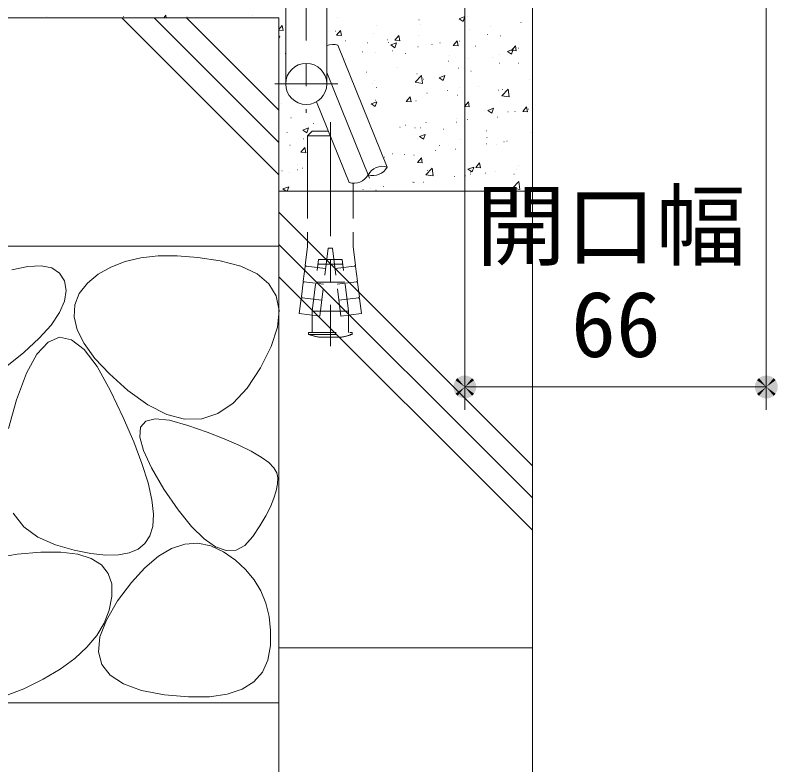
# Model space of a CAD drawing. Units: millimetres at full size, sheet at 1:5; details may follow other scales. Extents: x -1552 to 1963, y -1362 to 1348.
# Drawn here: x 547.8 to 714.7, y -855 to -690.9 of the extents above; entities that cross this region are included whole.
import ezdxf
from ezdxf.enums import TextEntityAlignment as Align

# ---------------------------------------------------------------- set-up
doc = ezdxf.new("R2010")
doc.units = ezdxf.units.MM
doc.header["$LTSCALE"] = 5
doc.linetypes.add('CHAIN1', pattern=[8, 5, -1, 1, -1])
doc.linetypes.add('DASHED1', pattern=[1.8, 1.2, -0.6])
for name, color, linetype, lineweight in [('4-3', 4, 'Continuous', 18), ('4-4', 7, 'Continuous', 18), ('4-E', 7, 'Continuous', 18)]:
    doc.layers.add(name, color=color, linetype=linetype, lineweight=lineweight)
doc.styles.add('ＭＳ ゴシック', font='')
doc.styles.get('ＭＳ ゴシック').set_extended_font_data('MS Gothic')

msp = doc.modelspace()

# ---------------------------------------------------------------- linework, layer by layer
at = {"layer": '4-3'}
for p in [(615.98, -561.412), (615.98, -705.89)]:
    msp.add_line(p, (615.98, -705.912), dxfattribs=at)
at = {"layer": '4-3', "linetype": 'CHAIN1'}
for p, q in [((611.48, -671.412), (611.48, -712.234)), ((618.382, -705.912), (604.627, -705.912))]:
    msp.add_line(p, q, dxfattribs=at)
at = {"layer": '4-3'}
msp.add_lwpolyline([(606.98, -705.912), (606.98, -671.412), (615.98, -671.412)], dxfattribs=at)
msp.add_circle((611.48, -705.912), 4.5, dxfattribs=at)
at = {"layer": '4-4'}
for p, q in [((646.18, -643.212), (646.18, -777.261)), ((712.18, -643.212), (712.18, -777.261)), ((646.18, -772.261), (712.18, -772.261))]:
    msp.add_line(p, q, dxfattribs=at)
for points in [[(646.18, -772.261), (643.856, -771.34), (643.989, -771.056)], [(646.18, -772.261), (643.989, -771.056), (644.158, -770.791)], [(646.18, -772.261), (644.158, -770.791), (644.358, -770.549)], [(646.18, -772.261), (644.358, -770.549), (644.587, -770.334)], [(646.18, -772.261), (644.587, -770.334), (644.841, -770.15)], [(646.18, -772.261), (644.841, -770.15), (645.116, -769.999)], [(646.18, -772.261), (645.116, -769.999), (645.408, -769.883)], [(646.18, -772.261), (645.408, -769.883), (645.712, -769.805)], [(646.18, -772.261), (645.712, -769.805), (646.023, -769.766)], [(646.18, -772.261), (646.023, -769.766), (646.337, -769.766)], [(646.18, -772.261), (646.337, -769.766), (646.649, -769.805)], [(646.18, -772.261), (646.649, -769.805), (646.953, -769.883)], [(646.18, -772.261), (646.953, -769.883), (647.245, -769.999)], [(646.18, -772.261), (647.245, -769.999), (647.52, -770.15)], [(646.18, -772.261), (647.52, -770.15), (647.774, -770.334)], [(646.18, -772.261), (647.774, -770.334), (648.003, -770.549)], [(646.18, -772.261), (648.003, -770.549), (648.203, -770.791)], [(646.18, -772.261), (648.203, -770.791), (648.371, -771.056)], [(646.18, -772.261), (648.371, -771.056), (648.505, -771.34)], [(712.18, -772.261), (709.856, -771.34), (709.989, -771.056)], [(712.18, -772.261), (709.989, -771.056), (710.158, -770.791)], [(712.18, -772.261), (710.158, -770.791), (710.358, -770.549)], [(712.18, -772.261), (710.358, -770.549), (710.587, -770.334)], [(712.18, -772.261), (710.587, -770.334), (710.841, -770.15)], [(712.18, -772.261), (710.841, -770.15), (711.116, -769.999)], [(712.18, -772.261), (711.116, -769.999), (711.408, -769.883)], [(712.18, -772.261), (711.408, -769.883), (711.712, -769.805)], [(712.18, -772.261), (711.712, -769.805), (712.023, -769.766)], [(712.18, -772.261), (712.023, -769.766), (712.337, -769.766)], [(712.18, -772.261), (712.337, -769.766), (712.649, -769.805)], [(712.18, -772.261), (712.649, -769.805), (712.953, -769.883)], [(712.18, -772.261), (712.953, -769.883), (713.245, -769.999)], [(712.18, -772.261), (713.245, -769.999), (713.52, -770.15)], [(712.18, -772.261), (713.52, -770.15), (713.774, -770.334)], [(712.18, -772.261), (713.774, -770.334), (714.003, -770.549)], [(712.18, -772.261), (714.003, -770.549), (714.203, -770.791)], [(712.18, -772.261), (714.203, -770.791), (714.371, -771.056)], [(712.18, -772.261), (714.371, -771.056), (714.505, -771.34)], [(646.18, -772.261), (643.68, -772.261), (643.7, -771.947)], [(646.18, -772.261), (643.7, -772.574), (643.68, -772.261)], [(646.18, -772.261), (643.7, -771.947), (643.759, -771.639)], [(646.18, -772.261), (643.759, -772.882), (643.7, -772.574)], [(646.18, -772.261), (643.759, -771.639), (643.856, -771.34)], [(646.18, -772.261), (643.856, -773.181), (643.759, -772.882)], [(646.18, -772.261), (643.989, -773.465), (643.856, -773.181)], [(646.18, -772.261), (644.158, -773.73), (643.989, -773.465)], [(646.18, -772.261), (644.358, -773.972), (644.158, -773.73)], [(646.18, -772.261), (644.587, -774.187), (644.358, -773.972)], [(646.18, -772.261), (644.841, -774.371), (644.587, -774.187)], [(646.18, -772.261), (645.116, -774.523), (644.841, -774.371)], [(646.18, -772.261), (645.408, -774.638), (645.116, -774.523)], [(646.18, -772.261), (645.712, -774.716), (645.408, -774.638)], [(646.18, -772.261), (646.023, -774.756), (645.712, -774.716)], [(646.18, -772.261), (646.337, -774.756), (646.023, -774.756)], [(646.18, -772.261), (648.505, -771.34), (648.602, -771.639)], [(646.18, -772.261), (648.602, -771.639), (648.661, -771.947)], [(646.18, -772.261), (648.661, -771.947), (648.68, -772.261)], [(646.18, -772.261), (646.649, -774.716), (646.337, -774.756)], [(646.18, -772.261), (646.953, -774.638), (646.649, -774.716)], [(646.18, -772.261), (647.245, -774.523), (646.953, -774.638)], [(646.18, -772.261), (647.52, -774.371), (647.245, -774.523)], [(646.18, -772.261), (647.774, -774.187), (647.52, -774.371)], [(646.18, -772.261), (648.003, -773.972), (647.774, -774.187)], [(646.18, -772.261), (648.203, -773.73), (648.003, -773.972)], [(646.18, -772.261), (648.371, -773.465), (648.203, -773.73)], [(646.18, -772.261), (648.505, -773.181), (648.371, -773.465)], [(646.18, -772.261), (648.602, -772.882), (648.505, -773.181)], [(646.18, -772.261), (648.661, -772.574), (648.602, -772.882)], [(646.18, -772.261), (648.68, -772.261), (648.661, -772.574)], [(712.18, -772.261), (709.68, -772.261), (709.7, -771.947)], [(712.18, -772.261), (709.7, -772.574), (709.68, -772.261)], [(712.18, -772.261), (709.7, -771.947), (709.759, -771.639)], [(712.18, -772.261), (709.759, -772.882), (709.7, -772.574)], [(712.18, -772.261), (709.759, -771.639), (709.856, -771.34)], [(712.18, -772.261), (709.856, -773.181), (709.759, -772.882)], [(712.18, -772.261), (709.989, -773.465), (709.856, -773.181)], [(712.18, -772.261), (710.158, -773.73), (709.989, -773.465)], [(712.18, -772.261), (710.358, -773.972), (710.158, -773.73)], [(712.18, -772.261), (710.587, -774.187), (710.358, -773.972)], [(712.18, -772.261), (710.841, -774.371), (710.587, -774.187)], [(712.18, -772.261), (711.116, -774.523), (710.841, -774.371)], [(712.18, -772.261), (711.408, -774.638), (711.116, -774.523)], [(712.18, -772.261), (711.712, -774.716), (711.408, -774.638)], [(712.18, -772.261), (712.023, -774.756), (711.712, -774.716)], [(712.18, -772.261), (712.337, -774.756), (712.023, -774.756)], [(712.18, -772.261), (714.505, -771.34), (714.602, -771.639)], [(712.18, -772.261), (714.602, -771.639), (714.661, -771.947)], [(712.18, -772.261), (714.661, -771.947), (714.68, -772.261)], [(712.18, -772.261), (712.649, -774.716), (712.337, -774.756)], [(712.18, -772.261), (712.953, -774.638), (712.649, -774.716)], [(712.18, -772.261), (713.245, -774.523), (712.953, -774.638)], [(712.18, -772.261), (713.52, -774.371), (713.245, -774.523)], [(712.18, -772.261), (713.774, -774.187), (713.52, -774.371)], [(712.18, -772.261), (714.003, -773.972), (713.774, -774.187)], [(712.18, -772.261), (714.203, -773.73), (714.003, -773.972)], [(712.18, -772.261), (714.371, -773.465), (714.203, -773.73)], [(712.18, -772.261), (714.505, -773.181), (714.371, -773.465)], [(712.18, -772.261), (714.602, -772.882), (714.505, -773.181)], [(712.18, -772.261), (714.661, -772.574), (714.602, -772.882)], [(712.18, -772.261), (714.68, -772.261), (714.661, -772.574)]]:
    msp.add_solid(points, dxfattribs=at)
at = {"layer": '4-E', "color": 2}
for p, q in [((660.98, -829.381), (660.98, -686.412)), ((605.48, -691.413), (424.98, -691.413)), ((571.091, -691.413), (605.48, -725.802)), ((578.162, -691.413), (605.48, -718.731)), ((585.233, -691.413), (605.48, -711.66)), ((605.48, -691.413), (605.48, -1071.615)), ((660.98, -729.381), (605.48, -729.381)), ((605.48, -733.998), (660.98, -789.498)), ((605.48, -741.413), (424.98, -741.413)), ((605.48, -741.069), (660.98, -796.569)), ((605.48, -748.14), (660.98, -803.64)), ((605.48, -829.381), (660.98, -829.381)), ((660.98, -829.381), (660.98, -1071.615)), ((605.48, -841.413), (424.98, -841.413))]:
    msp.add_line(p, q, dxfattribs=at)
at = {"layer": '4-E'}
for p, q in [((580.279, -691.413), (580.731, -690.874)), ((580.831, -691.413), (580.731, -690.873)), ((554.529, -691.215), (554.579, -691.215)), ((571.404, -691.119), (571.454, -691.119)), ((585.347, -691.286), (585.397, -691.286)), ((599.767, -691.02), (599.817, -691.02)), ((618.288, -691.343), (618.338, -691.343)), ((636.129, -691.883), (636.179, -691.883)), ((644.917, -691.649), (646.162, -691.171)), ((644.917, -691.649), (645.802, -692.245)), ((645.802, -692.245), (646.162, -691.171)), ((646.827, -691.215), (646.877, -691.215)), ((658.439, -692.454), (658.489, -692.454)), ((605.48, -694.007), (606.237, -693.105)), ((605.48, -694.135), (606.442, -694.22)), ((606.443, -694.219), (606.237, -693.105)), ((618.133, -695.242), (618.99, -694.221)), ((619.196, -695.335), (618.99, -694.221)), ((626.895, -693.216), (626.945, -693.216)), ((636.458, -692.995), (636.508, -692.995)), ((647.254, -693.927), (647.304, -693.927)), ((651.705, -693.341), (651.755, -693.341)), ((605.48, -696.049), (605.671, -695.481)), ((605.48, -695.555), (605.671, -695.482)), ((617.914, -694.354), (617.964, -694.354)), ((618.133, -695.242), (619.195, -695.335)), ((626.089, -694.775), (626.139, -694.775)), ((630.886, -696.358), (631.743, -695.337)), ((631.948, -696.451), (631.743, -695.336)), ((636.025, -695.405), (636.075, -695.405)), ((651.088, -695.119), (651.138, -695.119)), ((654.023, -695.412), (654.073, -695.412)), ((619.997, -696.469), (620.047, -696.469)), ((624.84, -696.878), (624.89, -696.878)), ((629.291, -696.292), (629.341, -696.292)), ((629.489, -696.87), (629.539, -696.87)), ((629.978, -697.383), (631.223, -696.906)), ((629.978, -697.383), (630.862, -697.98)), ((630.862, -697.98), (631.223, -696.905)), ((630.886, -696.358), (631.948, -696.451)), ((638.98, -697.271), (639.03, -697.271)), ((640.719, -696.899), (640.769, -696.899)), ((643.638, -697.474), (644.496, -696.452)), ((643.638, -697.474), (644.701, -697.567)), ((644.701, -697.567), (644.496, -696.452)), ((645.042, -696.55), (645.092, -696.55)), ((656.391, -698.589), (657.249, -697.568)), ((657.454, -698.682), (657.249, -697.568)), ((606.877, -699.243), (606.927, -699.243)), ((623.746, -698.858), (623.796, -698.858)), ((626.679, -699.135), (626.729, -699.135)), ((630.35, -698.679), (630.4, -698.679)), ((633.237, -699.259), (633.287, -699.259)), ((635.913, -697.802), (635.963, -697.802)), ((648.471, -697.672), (648.521, -697.672)), ((655.53, -698.807), (656.775, -698.329)), ((655.53, -698.807), (656.415, -699.404)), ((656.391, -698.589), (657.454, -698.682)), ((656.415, -699.404), (656.775, -698.329)), ((657.963, -698.073), (658.013, -698.073)), ((619.981, -700.459), (620.031, -700.459)), ((642.577, -700.94), (642.627, -700.94)), ((642.729, -699.66), (642.779, -699.66)), ((647.028, -700.354), (647.078, -700.354)), ((652.22, -700.061), (652.27, -700.061)), ((653.761, -699.467), (653.811, -699.467)), ((631.348, -702.418), (631.398, -702.418)), ((644.826, -702.469), (644.876, -702.469)), ((653.807, -701.33), (653.857, -701.33)), ((657.878, -701.341), (657.928, -701.341)), ((624.614, -703.304), (624.664, -703.304)), ((635.323, -705.544), (636.708, -704.101)), ((635.697, -703.721), (635.747, -703.721)), ((636.904, -705.79), (636.708, -704.101)), ((640.591, -704.542), (641.836, -704.064)), ((641.475, -705.138), (641.836, -704.064)), ((647.509, -703.121), (647.559, -703.121)), ((606.969, -705.106), (607.019, -705.106)), ((625.951, -705.908), (626.001, -705.908)), ((626.462, -705.054), (626.512, -705.054)), ((635.323, -705.545), (636.904, -705.79)), ((637.14, -704.901), (637.19, -704.901)), ((640.591, -704.542), (641.475, -705.138)), ((660.313, -705.001), (660.363, -705.001)), ((626.771, -706.681), (626.821, -706.681)), ((635.443, -706.309), (635.493, -706.309)), ((642.35, -707.366), (642.4, -707.366)), ((644.934, -706.71), (644.984, -706.71)), ((649.084, -706.48), (649.134, -706.48)), ((653.59, -707.249), (653.64, -707.249)), ((654.299, -708.487), (655.683, -707.044)), ((654.425, -707.111), (654.475, -707.111)), ((655.88, -708.733), (655.683, -707.044)), ((633.353, -709.732), (634.21, -708.71)), ((634.415, -709.825), (634.21, -708.71)), ((637.899, -707.952), (637.949, -707.952)), ((644.61, -708.388), (644.66, -708.388)), ((654.299, -708.487), (655.88, -708.733)), ((606.033, -710.24), (606.083, -710.24)), ((625.652, -710.277), (626.897, -709.799)), ((625.652, -710.276), (626.536, -710.873)), ((626.246, -710.973), (626.296, -710.973)), ((626.536, -710.873), (626.897, -709.799)), ((626.67, -709.43), (626.72, -709.43)), ((633.353, -709.732), (634.415, -709.825)), ((635.481, -709.639), (635.531, -709.639)), ((646.106, -710.848), (646.963, -709.826)), ((646.106, -710.848), (647.168, -710.941)), ((647.168, -710.941), (646.963, -709.826)), ((658.858, -711.963), (659.716, -710.942)), ((659.921, -712.056), (659.716, -710.942)), ((651.204, -711.701), (652.449, -711.223)), ((651.204, -711.7), (652.088, -712.297)), ((652.088, -712.297), (652.449, -711.223)), ((655.636, -712.014), (655.686, -712.014)), ((657.144, -711.95), (657.194, -711.95)), ((658.858, -711.963), (659.921, -712.056)), ((660.087, -711.428), (660.137, -711.428)), ((608.136, -713.363), (608.186, -713.363)), ((644.393, -714.306), (644.443, -714.306)), ((644.407, -713.492), (644.457, -713.492)), ((646.775, -713.73), (646.825, -713.73)), ((653.374, -713.168), (653.424, -713.168)), ((610.713, -716.011), (611.958, -715.533)), ((611.597, -716.608), (611.958, -715.533)), ((612.998, -714.593), (613.048, -714.593)), ((631.98, -715.395), (632.03, -715.395)), ((633.222, -714.965), (633.272, -714.965)), ((635.265, -715.558), (635.315, -715.558)), ((636.406, -715.51), (636.456, -715.51)), ((637.673, -714.379), (637.723, -714.379)), ((641.472, -715.796), (641.522, -715.796)), ((607.255, -716.58), (607.305, -716.58)), ((610.713, -716.011), (611.597, -716.608)), ((636.265, -717.435), (637.51, -716.957)), ((636.265, -717.435), (637.149, -718.032)), ((637.149, -718.032), (637.51, -716.957)), ((650.963, -716.197), (651.013, -716.197)), ((651.035, -717.634), (651.085, -717.634)), ((660.454, -716.598), (660.504, -716.598)), ((607.92, -719.282), (607.97, -719.282)), ((610.808, -717.916), (610.858, -717.916)), ((635.729, -717.783), (635.779, -717.783)), ((645.22, -718.184), (645.27, -718.184)), ((650.958, -719.027), (651.008, -719.027)), ((653.158, -719.087), (653.208, -719.087)), ((654.712, -718.585), (654.762, -718.585)), ((655.409, -718.441), (655.459, -718.441)), ((610.314, -720.875), (611.171, -719.853)), ((610.314, -720.875), (611.377, -720.967)), ((611.377, -720.967), (611.171, -719.853)), ((639.729, -720.505), (639.779, -720.505)), ((640.666, -719.413), (640.716, -719.413)), ((644.177, -720.225), (644.227, -720.225)), ((628.544, -721.977), (628.594, -721.977)), ((630.297, -721.193), (630.347, -721.193)), ((632.995, -721.391), (633.045, -721.391)), ((635.048, -721.477), (635.098, -721.477)), ((635.82, -723.106), (636.677, -722.084)), ((636.882, -723.199), (636.677, -722.084)), ((609.46, -723.63), (609.51, -723.63)), ((635.82, -723.106), (636.882, -723.199)), ((646.878, -724.594), (648.123, -724.116)), ((647.762, -725.19), (648.123, -724.116)), ((648.573, -724.222), (649.43, -723.2)), ((648.573, -724.222), (649.635, -724.315)), ((649.635, -724.315), (649.43, -723.2)), ((657.826, -723.856), (657.876, -723.856)), ((606.131, -724.928), (606.181, -724.928)), ((607.704, -725.2), (607.754, -725.2)), ((609.559, -724.753), (609.609, -724.753)), ((610.582, -724.342), (610.632, -724.342)), ((637.68, -725.807), (639.065, -724.364)), ((637.68, -725.807), (639.262, -726.053)), ((637.934, -724.833), (637.984, -724.833)), ((639.262, -726.052), (639.065, -724.364)), ((646.878, -724.594), (647.762, -725.19)), ((647.426, -725.234), (647.476, -725.234)), ((647.457, -725.636), (647.507, -725.636)), ((650.732, -725.453), (650.782, -725.453)), ((652.942, -725.006), (652.992, -725.006)), ((656.917, -725.635), (656.967, -725.635)), ((657.466, -724.567), (657.516, -724.567)), ((634.832, -727.396), (634.882, -727.396)), ((635.052, -727.518), (635.102, -727.518)), ((637.088, -727.416), (637.138, -727.416)), ((643.961, -726.144), (644.011, -726.144)), ((646.281, -726.039), (646.331, -726.039)), ((656.656, -728.75), (658.041, -727.307)), ((658.237, -728.995), (658.041, -727.307)), ((606.387, -728.904), (607.631, -728.426)), ((606.387, -728.904), (607.093, -729.381)), ((607.311, -729.381), (607.632, -728.426)), ((623.867, -728.99), (623.917, -728.99)), ((625.597, -728.729), (625.647, -728.729)), ((626.718, -729.195), (626.768, -729.195)), ((628.318, -728.404), (628.368, -728.404)), ((656.656, -728.75), (658.237, -728.995))]:
    msp.add_line(p, q, dxfattribs=at)
at = {"layer": '4-E', "color": 6}
for p, q in [((629.192, -724.113), (618.426, -697.412)), ((620.845, -727.479), (613.722, -709.814)), ((611.752, -717.266), (612.752, -716.266)), ((616.727, -717.266), (611.752, -717.266)), ((611.752, -717.266), (611.752, -729.381)), ((616.324, -716.266), (612.752, -716.266)), ((621.752, -727.639), (621.752, -729.345))]:
    msp.add_line(p, q, dxfattribs=at)
at = {"layer": '4-E', "color": 6, "linetype": 'CHAIN1'}
for p, q in [((615.98, -703.381), (625.589, -727.211)), ((616.752, -714.266), (616.752, -763.341))]:
    msp.add_line(p, q, dxfattribs=at)
at = {"layer": '4-E', "color": 6, "linetype": 'DASHED1'}
for p, q in [((611.752, -729.381), (611.752, -741.566)), ((621.752, -729.381), (621.752, -741.566)), ((611.752, -741.566), (611.255, -745.61)), ((616.252, -741.841), (614.424, -756.729)), ((617.252, -741.841), (616.252, -741.841)), ((617.252, -741.841), (619.08, -756.729)), ((621.752, -741.566), (622.249, -745.61)), ((612.802, -755.671), (614.193, -744.341)), ((615.945, -744.341), (614.193, -744.341)), ((620.702, -755.671), (619.311, -744.341)), ((611.219, -745.908), (610.829, -749.084)), ((611.436, -745.784), (611.219, -745.908)), ((611.436, -745.784), (611.255, -745.61)), ((615.704, -746.308), (611.436, -745.784)), ((615.822, -745.341), (614.07, -745.341)), ((617.8, -746.308), (622.068, -745.784)), ((622.068, -745.784), (622.249, -745.61)), ((622.068, -745.784), (622.285, -745.908)), ((622.285, -745.908), (622.675, -749.084)), ((611.009, -749.258), (610.792, -749.382)), ((611.009, -749.258), (610.829, -749.084)), ((615.277, -749.782), (611.009, -749.258)), ((615.331, -749.341), (613.579, -749.341)), ((618.227, -749.782), (622.495, -749.258)), ((622.495, -749.258), (622.675, -749.084)), ((622.495, -749.258), (622.712, -749.382)), ((610.792, -749.382), (610.402, -752.558)), ((622.712, -749.382), (623.102, -752.558)), ((610.366, -752.856), (609.957, -756.181)), ((610.583, -752.731), (610.366, -752.856)), ((622.921, -752.731), (623.138, -752.856)), ((623.138, -752.856), (623.546, -756.181)), ((614.554, -755.671), (612.802, -755.671)), ((612.802, -756.53), (612.802, -755.671)), ((614.424, -756.729), (609.957, -756.181)), ((612.802, -760.341), (612.802, -756.53)), ((619.08, -756.729), (623.546, -756.181)), ((612.002, -760.341), (621.502, -760.341)), ((612.002, -760.741), (612.002, -760.341)), ((612.002, -760.741), (621.502, -760.741)), ((621.502, -760.741), (621.502, -760.341)), ((614.222, -761.341), (619.282, -761.341))]:
    msp.add_line(p, q, dxfattribs=at)
at = {"layer": '4-E', "color": 2}
for points in [[(572.452, -773.028), (576.791, -776.196), (580.927, -778.281), (584.861, -779.286), (588.592, -779.208), (592.121, -778.05), (595.447, -775.809), (598.571, -772.488), (601.492, -768.084), (603.821, -763.392), (605.167, -759.201), (605.531, -755.514), (604.912, -752.328), (603.311, -749.645), (600.727, -747.465), (597.161, -745.788), (592.612, -744.612), (587.748, -743.881), (583.237, -743.535), (579.078, -743.575), (575.272, -744), (571.818, -744.811), (568.717, -746.007), (565.968, -747.589), (563.572, -749.556), (561.768, -751.813), (560.797, -754.263), (560.658, -756.907), (561.352, -759.744), (562.878, -762.775), (565.237, -765.999), (568.428, -769.417)], [(605.003, -791.041), (605.226, -792.184), (605.199, -793.499), (604.923, -794.984), (604.397, -796.641), (603.622, -798.469), (602.597, -800.468), (601.323, -802.638), (599.799, -804.98), (598.053, -806.941), (596.11, -807.971), (593.972, -808.071), (591.638, -807.239), (589.107, -805.476), (586.381, -802.782), (583.459, -799.157), (580.341, -794.602), (577.609, -789.99), (575.843, -786.198), (575.043, -783.226), (575.21, -781.074), (576.344, -779.741), (578.445, -779.229), (581.512, -779.536), (585.545, -780.663), (589.802, -782.17), (593.537, -783.617), (596.751, -785.005), (599.444, -786.332), (601.615, -787.599), (603.266, -788.806), (604.395, -789.954)], [(603.652, -828.9), (603.101, -832.061), (601.879, -834.702), (599.987, -836.825), (597.424, -838.428), (594.191, -839.513), (590.287, -840.078), (585.713, -840.125), (580.468, -839.652), (575.425, -838.691), (571.456, -837.27), (568.561, -835.391), (566.74, -833.052), (565.993, -830.255), (566.32, -826.998), (567.721, -823.283), (570.196, -819.108), (573.194, -815.087), (576.163, -811.83), (579.104, -809.339), (582.016, -807.612), (584.9, -806.651), (587.755, -806.454), (590.582, -807.023), (593.38, -808.356), (595.977, -810.179), (598.198, -812.214), (600.045, -814.463), (601.516, -816.924), (602.613, -819.599), (603.334, -822.486), (603.681, -825.587)]]:
    msp.add_lwpolyline(points, close=True, dxfattribs=at)
at = {"layer": '4-E', "color": 6, "linetype": 'DASHED1'}
for points in [[(615.945, -744.341), (617.559, -744.341), (619.311, -744.341)], [(615.822, -745.341), (617.682, -745.341), (619.434, -745.341)], [(615.331, -749.341), (618.173, -749.341), (619.925, -749.341)], [(614.85, -753.256), (610.583, -752.731), (610.402, -752.558)], [(618.653, -753.256), (622.921, -752.731), (623.102, -752.558)], [(614.554, -755.671), (618.95, -755.671), (620.702, -755.671)], [(620.702, -760.341), (620.702, -756.53), (620.702, -755.671)]]:
    msp.add_lwpolyline(points, dxfattribs=at)
at = {"layer": '4-E', "color": 2}
for points in [[(547.023, -746.613), (550.552, -745.86), (553.467, -745.725), (555.769, -746.208), (557.457, -747.309), (558.532, -749.028), (558.926, -751.154), (558.571, -753.474), (557.468, -755.99), (555.616, -758.7), (553.016, -761.606), (549.667, -764.706), (545.57, -768.002)], [(547.357, -799.863), (549.64, -802.85), (552.727, -805.18), (556.62, -806.852), (560.702, -807.997), (564.354, -808.745), (567.578, -809.095), (570.372, -809.048), (572.738, -808.603), (574.674, -807.761), (576.182, -806.521), (577.26, -804.884), (577.882, -802.781), (578.02, -800.144), (577.672, -796.973), (576.84, -793.268), (575.524, -789.029), (573.723, -784.256), (571.438, -778.949), (568.668, -773.108), (565.71, -767.794), (562.861, -764.069), (560.118, -761.932), (557.484, -761.384), (554.958, -762.424), (552.541, -765.053), (550.231, -769.27), (548.029, -775.076), (546.283, -781.347)], [(543.1, -809.775), (548.216, -808.861), (553.355, -808.407), (557.767, -808.415), (561.45, -808.885), (564.404, -809.817), (566.631, -811.211), (568.129, -813.067), (568.899, -815.384), (568.94, -818.164), (568.357, -821.114), (567.253, -823.941), (565.628, -826.646), (563.482, -829.229), (560.814, -831.689), (557.626, -834.028), (553.917, -836.244), (549.686, -838.338), (545.433, -839.971)]]:
    msp.add_lwpolyline(points, dxfattribs=at)
at = {"layer": '4-E', "color": 6}
for centre, start, end in [((617.362, -700.792), 72.53206, 112.96159), ((628.129, -727.492), 72.53206, 151.38974), ((626.082, -722.417), 252.53206, 331.38974), ((621.909, -724.1), 252.53206, 331.38974)]:
    msp.add_arc(centre, 3.543, start, end, dxfattribs=at)
at = {"layer": '4-E', "color": 6, "linetype": 'DASHED1'}
for start, end in [(250.16664, 259.59018), (280.40982, 289.83336)]:
    msp.add_arc((616.752, -747.572), 14, start, end, dxfattribs=at)

# ---------------------------------------------------------------- texts
at = {"layer": '4-4', "color": 2, "style": 'ＭＳ ゴシック'}
for s, p in [('開口幅', (648.605, -748.487)), ('66', (669.43, -770.036))]:
    msp.add_text(s, height=14.44, dxfattribs=at).set_placement(p, align=Align.BOTTOM_LEFT)

doc.saveas('drawing.dxf')
